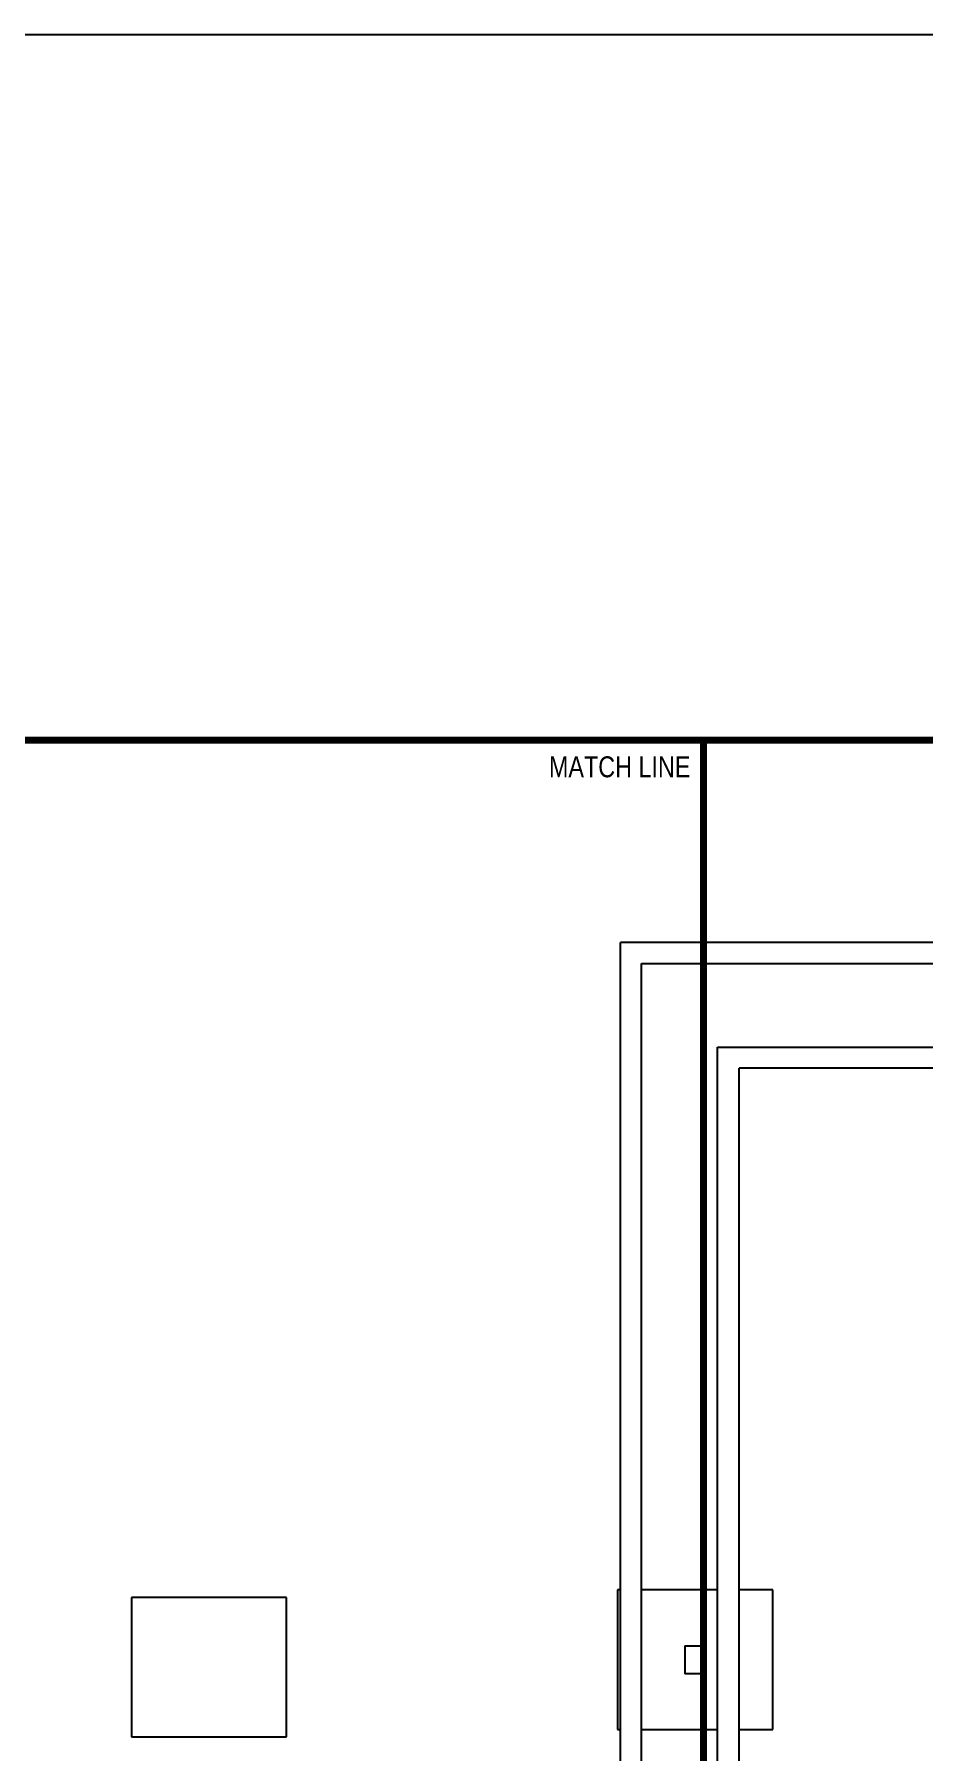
# Model space of a CAD drawing. Header units: inches. Extents: x 3516 to 15434, y -1454 to 5991.
# Drawn here: x 11815 to 12326, y 904 to 1889 of the extents above; entities that cross this region are included whole.
import ezdxf

# ---------------------------------------------------------------- set-up
doc = ezdxf.new("R2010")
doc.units = ezdxf.units.IN
doc.header["$LTSCALE"] = 0.25
doc.header["$MEASUREMENT"] = 0
doc.layers.add('BACKGROUND', color=8, linetype='Continuous')
doc.styles.add('ESSCOE_TEXT', font='arial.ttf', dxfattribs={"width": 0.8, "height": 12})

msp = doc.modelspace()

# ---------------------------------------------------------------- linework, layer by layer
at = {"lineweight": 0, "const_width": 4}
for points in [[(15250.26, 1484.27), (11488.5, 1484.27)], [(12199.23, 1484.27), (12199.23, -1066.92)]]:
    msp.add_lwpolyline(points, dxfattribs=at)
at = {"layer": 'BACKGROUND'}
for p, q in [((11751.17, 1889.13), (13703.17, 1889.13)), ((12972.67, 1368.13), (12151.67, 1368.13)), ((12151.67, 580.88), (12151.67, 1368.13)), ((12163.67, 1356.13), (12960.67, 1356.13)), ((12163.67, 580.88), (12163.67, 1356.13)), ((12207.17, 580.88), (12207.17, 1308.13)), ((12207.17, 1308.13), (12912.67, 1308.13)), ((12219.67, 580.88), (12219.67, 1296.13)), ((12900.67, 1296.13), (12219.67, 1296.13)), ((12151.67, 996.83), (12149.92, 996.83)), ((12149.92, 996.83), (12149.92, 916.83)), ((12207.17, 996.83), (12163.67, 996.83)), ((12238.92, 996.83), (12219.67, 996.83)), ((12238.92, 916.83), (12238.92, 996.83)), ((11959.92, 992.58), (11870.92, 992.58)), ((11870.92, 992.58), (11870.92, 912.58)), ((11959.92, 912.58), (11959.92, 992.58)), ((12188.42, 964.83), (12188.42, 948.83)), ((12188.42, 964.83), (12200.42, 964.83)), ((12200.42, 948.83), (12200.42, 964.83)), ((12200.42, 948.83), (12188.42, 948.83)), ((12149.92, 916.83), (12151.67, 916.83)), ((12163.67, 916.83), (12207.17, 916.83)), ((12219.67, 916.83), (12238.92, 916.83)), ((11870.92, 912.58), (11959.92, 912.58))]:
    msp.add_line(p, q, dxfattribs=at)

# ---------------------------------------------------------------- texts
at = {"lineweight": 0, "style": 'ESSCOE_TEXT', "width": 0.8}
msp.add_text('MATCH LINE', height=12, dxfattribs=at).set_placement((12110.5, 1463))

doc.saveas('drawing.dxf')
